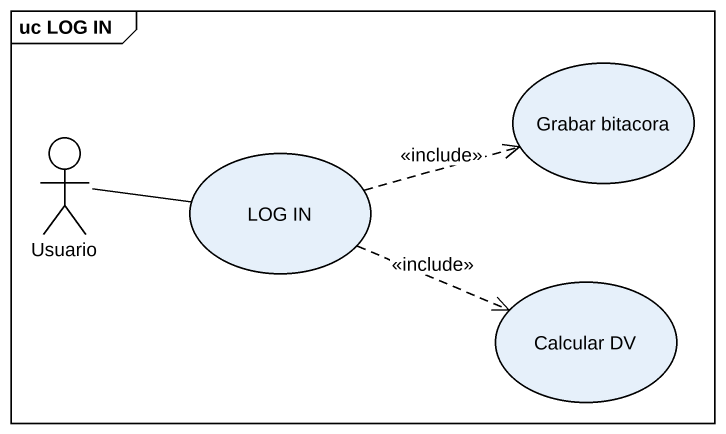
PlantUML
@startuml
mainframe uc LOG IN
usecase "Grabar bitacora" as Grabar_bitacora
actor Usuario
usecase "LOG IN" as LOG_IN
usecase "Calcular DV" as Calcular_DV
Usuario -right- LOG_IN
LOG_IN .right.> Grabar_bitacora : <<include>>
LOG_IN .right.> Calcular_DV : <<include>>
@enduml
